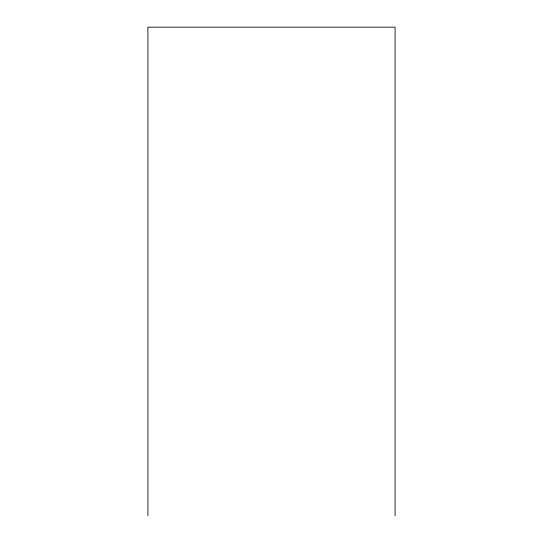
<?xml version="1.0" encoding="UTF-8"?>
<svg xmlns="http://www.w3.org/2000/svg" width="543" height="543" viewBox="0 0 543 543"><rect width="100%" height="100%" fill="white"/><g stroke="black" fill="none" stroke-linecap="round" stroke-linejoin="round"><path stroke-width="0.81" d="M395.08 515.85L395.08 27.15L147.92 27.15L147.92 515.85"/></g></svg>
